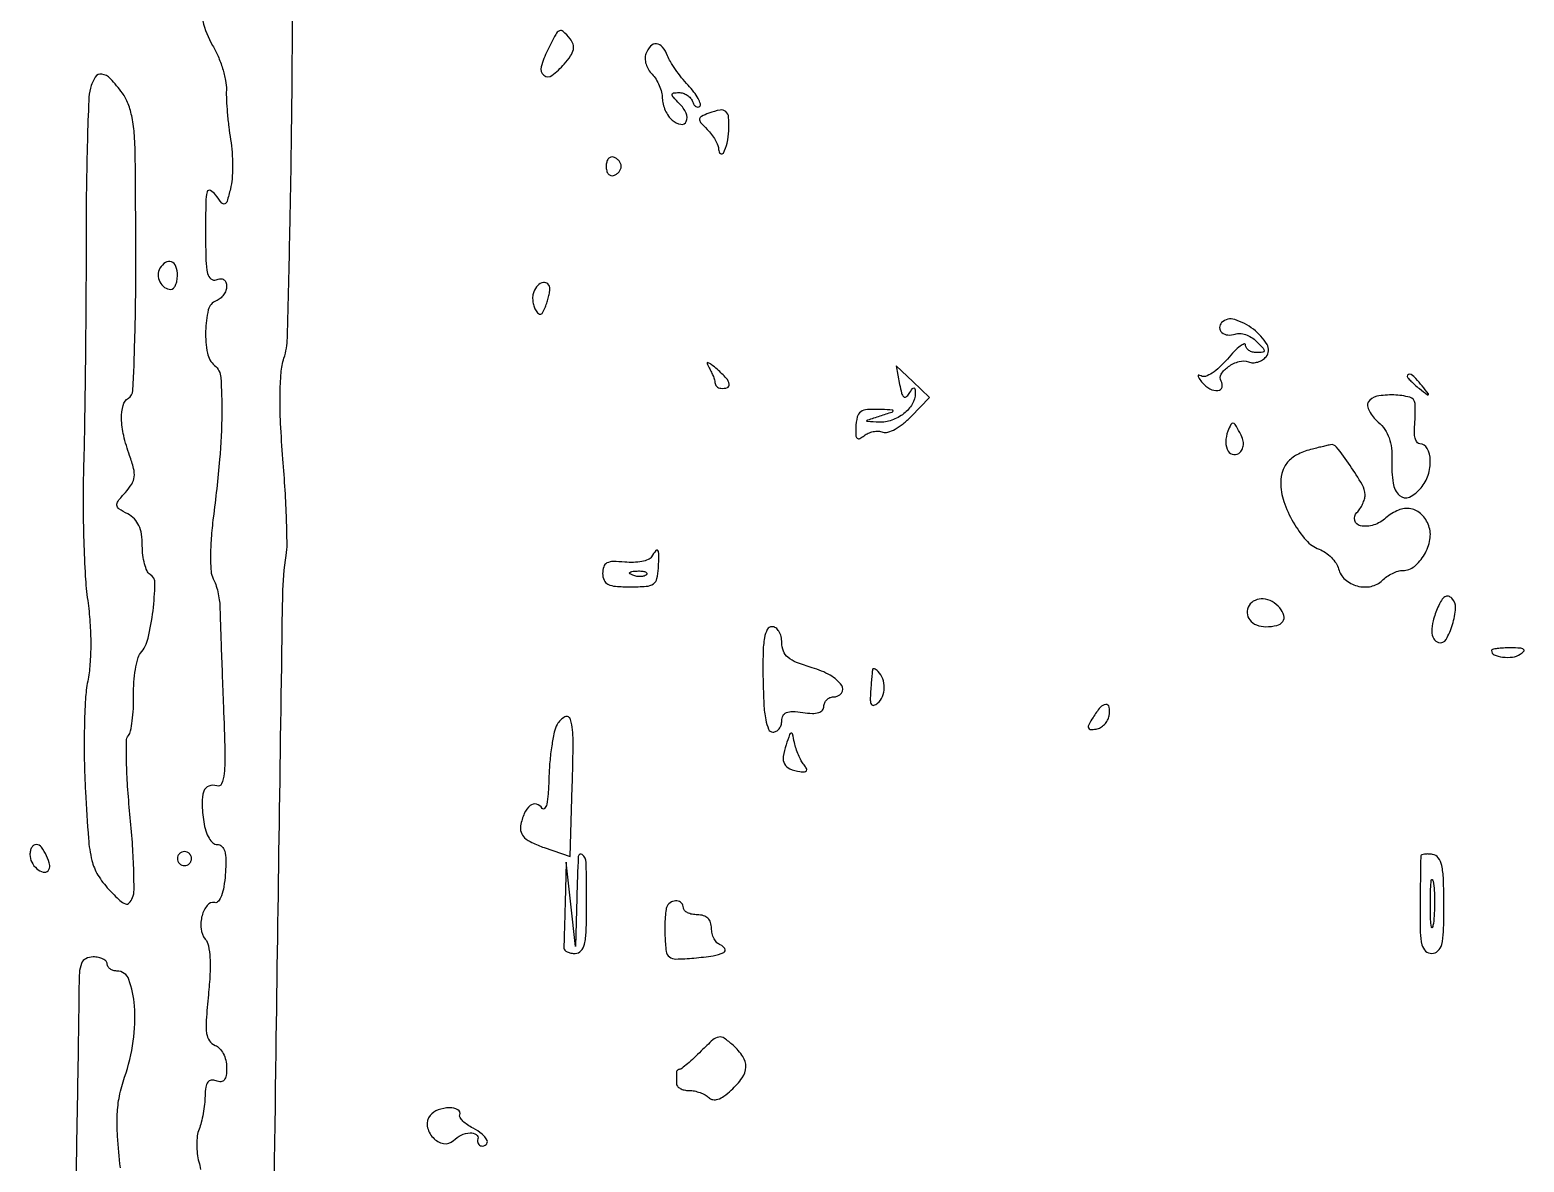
# Model space of a CAD drawing. Extents: x 0 to 5034, y 0 to 2560.
# Drawn here: x 4821 to 5033.6, y 466.8 to 627.9 of the extents above; entities that cross this region are included whole.
import ezdxf

# ---------------------------------------------------------------- set-up
doc = ezdxf.new("R2010")
doc.units = 0

msp = doc.modelspace()

# ---------------------------------------------------------------- linework, layer by layer
for points in [[(4854.965209, 399.905543, -0.000606), (4856.038673, 482.450083, -0.00014), (4856.981658, 547.491629, -0.036547), (4857.480021, 553.150551, 0.043274), (4857.600834, 554.771205, 0.005517), (4857.519938, 558.269532, 0.006427), (4857.324303, 562.428281, 0.005309), (4857.0118, 566.854819, -0.007752), (4856.678723, 571.92532, -0.015134), (4856.598418, 575.975522, -0.01839), (4856.746727, 579.114282, -0.056046), (4857.161619, 581.204268, 0.070532), (4857.649777, 584.098204, 0.001355), (4858.008445, 599.314271, 0.002846), (4858.303061, 618.739746, 0.001225), (4858.485094, 644.651594, -0.001343)], [(4845.607977, 629.204052, 0.076176), (4847.005312, 625.71557, -0.032811), (4847.781652, 624.177527, -0.025766), (4848.422819, 622.422833, -0.026409), (4848.849711, 620.722662, -0.05637), (4848.95858, 619.374422, 0.020447), (4848.970913, 617.979232, 0.008689), (4849.09629, 616.113667, 0.00858), (4849.299131, 614.124869, 0.011128), (4849.556782, 612.310401, -0.02316), (4849.769505, 610.500525, -0.018199), (4849.837232, 608.526296, -0.018548), (4849.764956, 606.683172, -0.04243), (4849.542073, 605.311609, -0.008763), (4849.060602, 603.526384, -0.229219), (4848.737283, 603.166266, -0.327739), (4848.334385, 603.266947, -0.015284), (4847.418505, 604.442338, 0.114802), (4846.688025, 605.07125, 0.481273), (4846.232139, 604.870452, 0.060997), (4846.03279, 603.42398, 0.003778), (4846, 599.084141, 0.006512), (4846.051511, 595.129442, 0.048409), (4846.281666, 593.264527, 0.165794), (4846.758038, 592.48428, 0.271509), (4847.5, 592.361626, -0.075759), (4848.119039, 592.496925, -0.155291), (4848.595934, 592.37811, -0.166429), (4848.895325, 592.014374, -0.08995), (4849, 591.43723, -0.09015), (4848.887944, 590.82078, -0.066638), (4848.559375, 590.208772, -0.065415), (4848.073416, 589.69381, -0.079495), (4847.5, 589.361626, 0.248128), (4846.389836, 588.09063, 0.052235), (4846.003248, 585.066616, 0.052161), (4846.259631, 581.925917, 0.174848), (4847.290705, 580.1737, -0.206622), (4848.169419, 578.446241, -0.017986), (4848.305904, 573.408555, -0.019525), (4847.987451, 566.769131, -0.010077), (4847.098211, 558.5, 0.012946), (4846.800948, 555.578086, 0.018819), (4846.702878, 552.989146, 0.019107), (4846.782089, 550.904519, 0.103872), (4847.096222, 549.825064, -0.042694), (4847.44255, 549.016879, -0.022129), (4847.741291, 547.959152, -0.021833), (4847.953886, 546.837743, -0.030875), (4848.037077, 545.825064, 0.003483), (4848.077342, 544.345166, 0.000325), (4848.204299, 540.7002, 0.000418), (4848.362148, 536.354063, 0.000328), (4848.540266, 531.643702, -0.003633), (4848.742426, 525.163501, -0.027135), (4848.649105, 522.088276, -0.080164), (4848.284658, 520.628007, -0.403081), (4847.580958, 520.33056, 0.186956), (4846.479952, 520.326995, 0.216088), (4845.753282, 519.581007, 0.097062), (4845.495566, 517.911221, 0.026668), (4845.745675, 515.25, 0.035969), (4846.03925, 513.930595, 0.061069), (4846.492402, 512.896005, 0.082081), (4847.05304, 512.228514, 0.178973), (4847.670997, 512, -0.190005), (4848.325977, 511.741778, -0.140521), (4848.730669, 511.067433, -0.06717), (4848.889669, 509.823777, -0.016313), (4848.807498, 507.75, -0.021835), (4848.603462, 505.997277, -0.049241), (4848.262718, 504.705758, -0.077238), (4847.823307, 503.921165, -0.281317), (4847.31094, 503.729687, 0.277088), (4846.241143, 503.339426, 0.106475), (4845.498327, 501.87068, 0.089143), (4845.351452, 499.998016, 0.149392), (4845.955626, 498.553468, -0.126383), (4846.41164, 497.588069, -0.033413), (4846.622776, 495.880978, -0.026811), (4846.628874, 493.577338, -0.012784), (4846.402279, 490.622245, 0.008184), (4846.09067, 486.996327, 0.050542), (4846.149792, 485.128279, 0.115405), (4846.555864, 484.05736, 0.154247), (4847.364035, 483.413801, -0.114163), (4847.995031, 482.987878, -0.067048), (4848.523626, 482.240853, -0.061033), (4848.879167, 481.296272, -0.059591), (4849, 480.286022, -0.032331), (4848.92508, 479.128594, -0.133997), (4848.65756, 478.488161, -0.22064), (4848.189929, 478.248038, -0.101968), (4847.5, 478.361626, 0.111781), (4846.802721, 478.462571, 0.218261), (4846.322272, 478.19468, 0.123378), (4846.036511, 477.49322, 0.02888), (4845.929715, 476.218615, -0.022425), (4845.845661, 475.031567, -0.015916), (4845.649651, 473.711093, -0.016111), (4845.381139, 472.459976, -0.032548), (4845.075005, 471.5, 0.060649), (4844.828096, 470.543508, 0.031345), (4844.743047, 469.309408, 0.030626), (4844.814603, 468.011962, 0.040434), (4845.046468, 466.851177, -0.038105), (4845.267742, 465.769631, -0.04296)], [(4833.883703, 465.993361, -0.010063), (4833.471786, 470.492934, -0.029216), (4833.431963, 473.615714, -0.038478), (4833.750662, 476.202563, -0.032235), (4834.472219, 478.872486, 0.046557), (4835.701736, 483.999873, 0.053591), (4835.878846, 489.025746, 0.067371), (4835.089697, 492.794843, 0.317536), (4833.383369, 494, -0.070596), (4832.854683, 494.07502, -0.086212), (4832.406365, 494.29375, -0.100221), (4832.106634, 494.618661, -0.137184), (4832, 495, 0.191087), (4831.848523, 495.381882, 0.088204), (4831.4125, 495.70625, 0.068025), (4830.765418, 495.926307, 0.048028), (4830, 496, 0.114968), (4828.950056, 495.755347, 0.188211), (4828.341592, 495.090124, 0.080269), (4828.051031, 493.717481, 0.010721), (4827.970992, 490.75, -0.002136), (4827.941756, 487.76625, -0.000408), (4827.861009, 482.342188, -0.000435), (4827.756081, 476.010599, -0.0004), (4827.637317, 469.5, 0.005451), (4827.58597, 463.190893, 0.007308)]]:
    msp.add_lwpolyline(points, format="xyb")
for points in [[(4894.654328, 625.008903, 0.049727), (4893.759856, 622.656591, 0.29614), (4894.143809, 621.465465, 0.341879), (4895.294729, 621.437491, 0.055508), (4897.050751, 623.058516, 0.028698), (4897.948322, 624.222049, 0.093786), (4898.336547, 625.108814, 0.136629), (4898.301083, 625.880223, 0.094078), (4897.875234, 626.650334, 0.028323), (4896.885926, 627.713656, 0.319259), (4896.34711, 627.7933, 0.153604), (4895.827801, 627.283521, 0.006773)], [(4908.649478, 624.528939, 0.103569), (4908.541252, 623.858335, 0.062476), (4908.678945, 623.061858, 0.05863), (4909.027221, 622.267291, 0.06388), (4909.54249, 621.600367, -0.056521), (4910.100553, 620.89954, -0.038835), (4910.571856, 619.998487, -0.039114), (4910.893748, 619.046645, -0.062058), (4911, 618.193873, 0.062124), (4911.103792, 617.361735, 0.044162), (4911.414473, 616.473421, 0.044574), (4911.870719, 615.664991, 0.068904), (4912.410972, 615.073886, 0.122503), (4913.635928, 614.483777, 0.354665), (4914.415147, 614.885994, 0.217685), (4914.396268, 616.062645, 0.085375), (4913.437763, 617.41938, -0.011026), (4912.567874, 618.328504, -0.172384), (4912.402865, 618.718912, -0.387712), (4912.584478, 618.942915, -0.037466), (4913.345238, 619, -0.077198), (4913.947468, 618.906461, -0.066469), (4914.527344, 618.632812, -0.068625), (4914.997832, 618.22784, -0.095296), (4915.279762, 617.75, 0.056383), (4915.49471, 617.311391, 0.103479), (4915.771809, 617.028208, 0.153423), (4916.063045, 616.942707, 0.181951), (4916.327918, 617.048156, 0.300713), (4916.420165, 617.412876, 0.042545), (4916.087157, 618.15552, 0.036896), (4915.488362, 619.068823, 0.023007), (4914.663328, 620.048156, -0.018219), (4913.746756, 621.11525, -0.015941), (4912.866775, 622.293833, -0.016224), (4912.140168, 623.4101, -0.045124), (4911.72989, 624.25, 0.076911), (4911.034755, 625.470506, 0.205117), (4910.171145, 625.936627, 0.232957), (4909.320823, 625.609316, 0.095084)], [(4829.618583, 619.61645, 0.051811), (4829.372287, 617.898243, 0.002579), (4829.180103, 612.195448, 0.004134), (4829.04249, 605.404875, 0.002975), (4828.996656, 597.822897, -0.001539), (4828.970278, 589.509519, -0.001211), (4828.892166, 580.504226, -0.001224), (4828.778807, 572.135866, -0.003026), (4828.643517, 566, 0.007796), (4828.577464, 560.718157, 0.006779), (4828.669583, 555.184417, 0.006834), (4828.889328, 550.178621, 0.01989), (4829.225577, 546.734185, -0.016801), (4829.549662, 543.613793, -0.017386), (4829.658574, 540.514132, -0.018439), (4829.553773, 537.645588, -0.030119), (4829.229653, 535.234185, 0.033995), (4828.908852, 532.698888, 0.009241), (4828.749538, 528.659417, 0.009305), (4828.738833, 524.058611, 0.009548), (4828.900181, 519.5, 0.005346), (4829.333948, 512.853229, 0.039974), (4829.823867, 509.733479, 0.077678), (4830.681089, 507.6523, 0.053515), (4832.232568, 505.622786, 0.010941), (4833.804266, 504.038787, 0.107995), (4834.598706, 503.549239, 0.299109), (4835.147523, 503.685975, 0.095018), (4835.614399, 504.437523, 0.09232), (4835.823323, 505.570912, 0.007399), (4835.772554, 508.624384, 0.009799), (4835.585356, 512.290281, 0.007362), (4835.241068, 516.314737, -0.008197), (4834.907689, 520.28982, -0.011952), (4834.755259, 523.801829, -0.007531), (4834.742404, 526.716451, -0.168309), (4835.023233, 527.5, 0.119545), (4835.332577, 528.157642, 0.018497), (4835.570522, 529.589069, 0.019732), (4835.724761, 531.331799, 0.016015), (4835.756255, 533.20747, -0.020994), (4835.806997, 535.104437, -0.023803), (4836.018185, 536.911801, -0.023938), (4836.341015, 538.413268, -0.107699), (4836.748672, 539.20747, 0.114126), (4837.823957, 541.369495, 0.028734), (4838.520201, 545.266291, 0.023575), (4838.800347, 549.139028, 0.266635), (4838.095814, 550.440784, -0.151221), (4837.672887, 550.925865, -0.03869), (4837.321895, 551.919545, -0.035829), (4837.080588, 553.170388, -0.029745), (4837, 554.523833, 0.036022), (4836.882143, 556.157604, 0.072062), (4836.515273, 557.396486, 0.086557), (4835.869393, 558.331586, 0.075708), (4834.917036, 559.044401, -0.021939), (4833.674376, 559.781316, -0.226339), (4833.372931, 560.27689, -0.195577), (4833.545883, 560.867274, -0.016079), (4834.60482, 562.115825, 0.044755), (4835.494874, 563.296125, 0.111938), (4835.846378, 564.310036, 0.091221), (4835.761291, 565.503529, 0.02347), (4835.187784, 567.357238, -0.030048), (4834.351755, 570.190881, -0.051615), (4834.048305, 572.631871, -0.068219), (4834.263607, 574.484657, -0.193697), (4835.020244, 575.512512, 0.247672), (4835.668193, 576.614212, 0.004326), (4835.935795, 583.761105, 0.007397), (4836.076065, 593.79339, 0.002063), (4835.998485, 609.5, 0.014009), (4835.872194, 612.904124, 0.031923), (4835.541696, 615.453427, 0.042424), (4834.984941, 617.407656, 0.067118), (4834.156665, 618.936949, 0.029986), (4832.468676, 620.980633, 0.169559), (4831.236631, 621.629193, 0.297116), (4830.297354, 621.19957, 0.07974)], [(4917.627489, 616.068808, 0.024979), (4916.5591, 615.618705, 0.259077), (4916.293498, 615.242798, 0.209698), (4916.444927, 614.762298, 0.016675), (4917.377489, 613.765368, -0.034214), (4917.998391, 613.053137, -0.033175), (4918.523387, 612.255779, -0.03501), (4918.888132, 611.492835, -0.094269), (4919, 610.904762, 0.220172), (4919.269067, 610.323345, 0.475425), (4919.688073, 610.401174, 0.069497), (4920.225604, 611.825864, 0.044596), (4920.460121, 613.580338, 0.027631), (4920.438162, 615.489614, 0.198351), (4920.038703, 616.29919, 0.233192), (4919.230928, 616.516338, 0.038318)], [(4903, 608.5, 0.064908), (4903.079656, 607.888977, 0.107546), (4903.315781, 607.428177, 0.143818), (4903.666526, 607.189601, 0.159683), (4904.075, 607.191667, 0.073624), (4904.485911, 607.399741, 0.066918), (4904.834219, 607.723802, 0.070382), (4905.069583, 608.110048, 0.102038), (4905.15, 608.5, 0.102038), (4905.069583, 608.889952, 0.070382), (4904.834219, 609.276198, 0.066918), (4904.485911, 609.600259, 0.073624), (4904.075, 609.808333, 0.159683), (4903.666526, 609.810399, 0.143818), (4903.315781, 609.571823, 0.107546), (4903.079656, 609.111023, 0.064908)], [(4839.5, 594, 0.144187), (4839.245197, 593.069103, 0.115518), (4839.502676, 592.057547, 0.118376), (4840.174754, 591.283364, 0.156311), (4841.059017, 591, 0.200667), (4841.418575, 591.150357, 0.084925), (4841.723586, 591.5875, 0.064972), (4841.93082, 592.23444, 0.045091), (4842, 593, 0.086441), (4841.77983, 594.264012, 0.21455), (4841.141919, 594.925046, 0.248207), (4840.303763, 594.835804, 0.106542)], [(4892.699509, 590.659316, 0.069197), (4892.559075, 590.054728, 0.047032), (4892.561858, 589.347279, 0.046896), (4892.697161, 588.649971, 0.06715), (4892.953357, 588.07547, 0.055049), (4893.355526, 587.561074, 0.279142), (4893.693189, 587.473839, 0.199937), (4894.013039, 587.735827, 0.03087), (4894.360837, 588.497942, 0.016194), (4894.605511, 589.203003, 0.014785), (4894.812246, 589.94402, 0.014982), (4894.957436, 590.616823, 0.045676), (4895, 591.081787, 0.199436), (4894.716593, 591.764047, 0.246043), (4894.067505, 591.965461, 0.154329), (4893.266034, 591.540165, 0.102933)], [(4990.595363, 586.26203, 0.204071), (4990.308921, 585.550628, 0.21508), (4990.631371, 584.87194, 0.151651), (4991.491654, 584.505633, 0.117523), (4992.506326, 584.640801, -0.11349), (4993.175724, 584.735404, -0.061364), (4993.99409, 584.562522, -0.056323), (4994.827652, 584.166739, -0.057458), (4995.54573, 583.597127, -0.00892), (4996.482285, 582.626544, -0.185492), (4996.630658, 582.258177, -0.388066), (4996.443248, 582.046328, -0.026551), (4995.571429, 582, -0.066742), (4994.970733, 582.080542, -0.083731), (4994.461607, 582.316288, -0.099431), (4994.121112, 582.666123, -0.144406), (4994, 583.076725, 0.516781), (4993.784973, 583.229209, 0.080388), (4993.238849, 582.932586, 0.037158), (4992.404822, 582.182777, 0.016185), (4991.408849, 581.074043, -0.029425), (4990.307915, 579.911857, -0.046834), (4989.226884, 579.07282, -0.059093), (4988.291262, 578.622734, -0.221081), (4987.658849, 578.689276, 0.101827), (4987.346023, 578.798893, 0.51721), (4987.240883, 578.686088, 0.10205), (4987.400674, 578.316214, 0.017562), (4987.863307, 577.702969, 0.09927), (4988.913168, 576.833879, 0.148119), (4990.07319, 576.599357, 0.309411), (4990.649725, 577.079819, 0.210395), (4990.527322, 577.955791, -0.288433), (4990.53523, 578.938277, -0.09814), (4991.568781, 580.014176, -0.083997), (4993.085511, 580.732337, -0.161643), (4994.414152, 580.671317, 0.093536), (4995.044516, 580.556688, 0.06981), (4995.745075, 580.659735, 0.068168), (4996.406702, 580.956442, 0.080267), (4996.923356, 581.407649, 0.321259), (4997.048408, 583.165121, 0.091698), (4995.109769, 585.316033, 0.086129), (4992.448238, 586.710253, 0.281097)], [(4917.562793, 580, -0.019173), (4917.91093, 579.370688, -0.019525), (4918.207564, 578.720312, -0.019728), (4918.420228, 578.136659, -0.072514), (4918.484687, 577.75, 0.106296), (4918.553894, 577.457342, 0.087848), (4918.740294, 577.195833, 0.084038), (4919.013887, 577.005179, 0.085523), (4919.333333, 576.916667, 0.107449), (4920.254056, 577.022467, 0.372673), (4920.533098, 577.499971, 0.141386), (4920.105413, 578.35136, 0.026082), (4918.834237, 579.589464, 0.01167), (4917.965439, 580.316395, 0.090512), (4917.501213, 580.565713, 0.591252), (4917.374886, 580.446699, 0.072856)], [(4944.762565, 577.461728, 0.018337), (4945.044619, 576.232506, 0.136576), (4945.346592, 575.721462, 0.368), (4945.696315, 575.700317, 0.090506), (4946.118842, 576.15805, -0.011177), (4946.591666, 576.86843, -0.238759), (4946.807659, 576.984316, -0.394671), (4946.949872, 576.857531, -0.019825), (4946.984687, 576.178571, -0.14074), (4946.573187, 574.680384, -0.088856), (4945.362616, 573.313829, -0.082654), (4943.655204, 572.372913, -0.095703), (4941.821429, 572.09968, -0.002265), (4940.204636, 572.176441, -0.456996), (4940.116962, 572.289057, -0.271064), (4940.242989, 572.431248, -0.001562), (4942, 573, 0.001977), (4943.685939, 573.547293, 0.25058), (4943.833864, 573.702338, 0.47836), (4943.746331, 573.824556, 0.003158), (4942.25, 573.90032, 0.021426), (4940.190846, 573.903258, 0.142837), (4939.229285, 573.579076, 0.188825), (4938.734066, 572.837228, 0.042929), (4938.53507, 571.309804, 0.02327), (4938.538015, 570.251721, 0.189899), (4938.733492, 569.819399, 0.322017), (4939.092901, 569.765902, 0.054409), (4939.706861, 570.17168, -0.070442), (4940.295509, 570.534263, -0.05514), (4941.012792, 570.757128, -0.056255), (4941.743864, 570.814775, -0.083369), (4942.372452, 570.687318, 0.170442), (4943.088897, 570.666701, 0.048103), (4944.130942, 571.113429, 0.042541), (4945.28803, 571.881757, 0.033917), (4946.39576, 572.891196), (4949.021144, 575.631508), (4946.638983, 577.869432), (4944.256821, 580.107357)], [(5017, 578.622445, 0.184603), (5017.08115, 578.410139, 0.013803), (5017.514063, 577.952641, 0.017649), (5018.079598, 577.425681, 0.012436), (5018.75, 576.872445, 0.001576), (5019.879507, 575.99236, 0.377591), (5020, 576, 0.377591), (5020.00764, 576.120493, 0.001576), (5019.127555, 577.25, 0.017685), (5018.23668, 578.306759, 0.065617), (5017.573889, 578.869516, 0.241985), (5017.193395, 578.90695, 0.307699)], [(5011.4672, 574.946928, 0.186804), (5011.367777, 574.413359, 0.069274), (5011.614776, 573.67655, 0.056425), (5012.140301, 572.864744, 0.042301), (5012.883524, 572.101019, -0.061979), (5013.815349, 571.065099, -0.067749), (5014.431831, 569.861788, -0.059523), (5014.755703, 568.408416, -0.034496), (5014.811936, 566.617496, 0.046024), (5014.985819, 563.424705, 0.170556), (5015.910769, 561.666338, 0.306106), (5017.313669, 561.447727, 0.111957), (5018.978318, 562.746348, 0.093448), (5019.97588, 564.576908, 0.08501), (5020.282749, 566.708329, 0.114215), (5019.851145, 568.37041, 0.279259), (5018.811803, 569, -0.228389), (5018.460637, 569.169233, -0.085671), (5018.190919, 569.660938, -0.062592), (5018.039093, 570.388327, -0.040416), (5018.039125, 571.25, 0.008109), (5018.100789, 572.203085, 0.006987), (5018.135329, 573.20625, 0.007049), (5018.14111, 574.117239, 0.020145), (5018.110691, 574.75, 0.316083), (5017.356942, 575.643767, 0.057126), (5015.082531, 575.973012, 0.054828), (5012.676715, 575.780347, 0.209946)], [(4991.478637, 570.797887, 0.088423), (4991.182068, 569.2674, 0.13653), (4991.521629, 567.972042, 0.246214), (4992.306036, 567.480017, 0.219108), (4993.216492, 567.816492, 0.102986), (4993.576528, 568.365845, 0.098057), (4993.695738, 569.023149, 0.079707), (4993.560369, 569.788084, 0.044341), (4993.170874, 570.653625, 0.011922), (4992.518412, 571.753737, 0.235882), (4992.193223, 571.952369, 0.313108), (4991.901605, 571.784689, 0.018576)], [(5003.5, 568.27639, 0.051364), (5001.510845, 567.564543, 0.091658), (5000.110308, 566.545303, 0.105047), (4999.286797, 565.200788, 0.085264), (4999, 563.531193, 0.081893), (4999.44565, 560.828527, 0.048693), (5000.791789, 557.847464, 0.049406), (5002.606111, 555.307116, 0.122748), (5004.468928, 554.011814, -0.059174), (5005.369948, 553.540978, -0.047463), (5006.211309, 552.840048, -0.049049), (5006.872288, 552.028211, -0.082569), (5007.230075, 551.228194, 0.149845), (5008.168696, 549.708386, 0.116076), (5009.895155, 548.789847, 0.115407), (5011.858383, 548.734799, 0.146953), (5013.446162, 549.589019, -0.04671), (5014.097744, 550.129038, -0.03735), (5014.887618, 550.585524, -0.038606), (5015.689668, 550.898633, -0.073888), (5016.371867, 551, 0.172019), (5018.019723, 551.584211, 0.091252), (5019.444923, 553.251114, 0.086965), (5020.234656, 555.401937, 0.133793), (5020.062193, 557.3655, 0.108824), (5019.028439, 558.97685, 0.15242), (5017.522287, 559.763039, 0.141132), (5015.745789, 559.581484, 0.088557), (5013.962841, 558.466372, -0.108087), (5012.233806, 557.475874, -0.122703), (5010.330911, 557.360221, -0.293064), (5009.524842, 558.116658, -0.263985), (5009.832783, 559.232783, 0.049574), (5010.279548, 559.77816, 0.037927), (5010.65713, 560.4509, 0.038915), (5010.915698, 561.142376, 0.070126), (5011, 561.740493, 0.13349), (5010.597069, 563.222814, 0.018506), (5008.86636, 565.935896, 0.013928), (5006.942909, 568.559083, 0.285882), (5006.061942, 568.883999, 0.006345), (5005.731422, 568.811385, 0.000978), (5005.07757, 568.657663, 0.001092), (5004.306922, 568.473112, 0.000948)], [(4909.45985, 552.935036, -0.161964), (4908.994205, 552.545936, -0.045143), (4908.069918, 552.275425, -0.040546), (4906.906243, 552.142841, -0.033032), (4905.652427, 552.185036, 0.023679), (4904.010217, 552.271054, 0.119383), (4903.12272, 552.060762, 0.194576), (4902.660436, 551.52957, 0.082931), (4902.501595, 550.583333, 0.103573), (4902.701913, 549.622678, 0.177714), (4903.260922, 549.038917, 0.095696), (4904.354867, 548.74264, 0.018421), (4906.416287, 548.666667, 0.017545), (4908.699167, 548.746799, 0.129222), (4909.7232, 549.094348, 0.19078), (4910.24117, 549.836157, 0.047229), (4910.449308, 551.333333, 0.006007), (4910.511792, 553.301613, 0.144262), (4910.367888, 553.828073, 0.524519), (4910.087032, 553.84249, 0.025597)], [(4908.729167, 550.395833, -0.126455), (4908.402231, 550.202593, -0.060344), (4907.916927, 550.123424, -0.05415), (4907.359369, 550.160852, -0.051402), (4906.8125, 550.316886, -0.054073), (4906.395823, 550.538436, -0.470617), (4906.37858, 550.720685, -0.168741), (4906.670344, 550.862007, -0.018894), (4907.416667, 550.921053, -0.028489), (4908.112848, 550.910055, -0.077125), (4908.592839, 550.799335, -0.208169), (4908.77538, 550.614691, -0.296942)], [(4994.5, 546, 0.148697), (4994.222095, 544.948319, 0.160429), (4994.589986, 543.956022, 0.133262), (4995.554677, 543.24873, 0.092181), (4996.89235, 543, 0.056284), (4998.443323, 543.175145, 0.178483), (4999.304018, 543.736767, 0.240181), (4999.448934, 544.591374, 0.097625), (4998.868879, 545.657991, 0.090903), (4997.785133, 546.56484, 0.109771), (4996.518989, 546.952056, 0.127043), (4995.345598, 546.745065, 0.148549)], [(5021.370938, 545.777126, 0.031963), (5020.686085, 543.84463, 0.074526), (5020.490751, 542.325694, 0.122974), (5020.772133, 541.291297, 0.205236), (5021.475918, 540.75, 0.335077), (5022.529564, 541.190344, 0.059018), (5023.441555, 543.286378, 0.055595), (5023.878092, 545.666135, 0.21726), (5023.367726, 547.032274, 0.134218), (5022.855023, 547.324847, 0.206067), (5022.357287, 547.247212, 0.117714), (5021.866694, 546.746585, 0.034124)], [(4925.331642, 535.5, 0.009255), (4925.450354, 531.981971, 0.032806), (4925.715691, 529.740525, 0.054954), (4926.121138, 528.397615, 0.300533), (4926.722905, 528, 0.125528), (4927.209956, 528.124234, 0.100779), (4927.624853, 528.473965, 0.090148), (4927.903712, 528.997109, 0.077636), (4928, 529.613499, -0.116179), (4928.174048, 530.352439, -0.185943), (4928.646606, 530.784331, -0.105029), (4929.521737, 530.928693, -0.024987), (4931, 530.786692, 0.02709), (4932.351274, 530.66262, 0.081358), (4933.267697, 530.77774, 0.14566), (4933.797332, 531.122179, 0.178073), (4934, 531.673193, -0.099541), (4934.101814, 532.179543, -0.098061), (4934.391667, 532.61025, -0.097826), (4934.824473, 532.898732, -0.098538), (4935.333333, 533, 0.226346), (4936.498046, 533.555729, 0.338486), (4936.527853, 534.633342, 0.110177), (4934.895384, 536.083193, 0.054967), (4932.333333, 537.15715, -0.0201), (4930.106116, 537.913318, -0.080272), (4928.864986, 538.636682, -0.128575), (4928.225241, 539.519379, -0.093119), (4928, 540.718315, 0.057165), (4927.898425, 541.603852, 0.079957), (4927.597562, 542.339998, 0.100195), (4927.146775, 542.826527, 0.157224), (4926.608737, 543, 0.27591), (4925.938965, 542.599951, 0.081501), (4925.534052, 541.422819, 0.038007), (4925.334443, 539.275324, 0.007982)], [(5029, 539.606989, 0.295614), (5029.387659, 539.008603, 0.073203), (5030.567842, 538.675695, 0.064643), (5031.981266, 538.676139, 0.109167), (5033.090684, 539.077207, 0.066116), (5033.587988, 539.493035, 0.458049), (5033.555488, 539.770255, 0.134771), (5033.047337, 539.942671, 0.013404), (5031.75, 539.984687, 0.013425), (5030.695702, 539.962249, 0.022094), (5029.807813, 539.880055, 0.017938), (5029.125021, 539.761187, 0.354457)], [(4940.918758, 536.916667, 0.024045), (4940.878195, 536.637873, 0.001599), (4940.802878, 535.832151, 0.002306), (4940.720562, 534.870591, 0.001722), (4940.638355, 533.809804, 0.01861), (4940.591671, 532.537714, 0.131651), (4940.750592, 531.945874, 0.350155), (4941.089292, 531.813319, 0.09835), (4941.6247, 532.103492, 0.123179), (4942.315418, 533.044984, 0.093317), (4942.57309, 534.304911, 0.091104), (4942.356104, 535.599477, 0.109844), (4941.695611, 536.637722, 0.034396), (4941.422791, 536.875383, 0.07593), (4941.180471, 537.006602, 0.152378), (4941.009574, 537.013835, 0.287041)], [(4972.292053, 530.096043, 0.015919), (4971.684429, 529.050414, 0.188427), (4971.62832, 528.593136, 0.337719), (4971.901928, 528.376808, 0.040862), (4972.718378, 528.429172, 0.091), (4973.354051, 528.644939, 0.072211), (4973.931094, 529.086257, 0.07152), (4974.363625, 529.678333, 0.08581), (4974.578388, 530.333129, 0.072188), (4974.58036, 531.563467, 0.40278), (4974.108066, 531.931892, 0.195877), (4973.312413, 531.507313, 0.03389)], [(4896.046806, 529.087458, 0.067779), (4895.63087, 527.969037, 0.016647), (4895.264466, 526.036834, 0.016741), (4894.990281, 523.774987, 0.016027), (4894.862962, 521.466716, -0.011571), (4894.758598, 519.208916, -0.037102), (4894.54335, 517.719262, -0.123224), (4894.245671, 517.122764, -0.507941), (4893.90797, 517.148907, 0.19537), (4893.102051, 517.738173, 0.235018), (4892.195143, 517.538989, 0.12364), (4891.360257, 516.433678, 0.055112), (4890.833574, 514.673651, 0.127425), (4890.900854, 513.751501, 0.124794), (4891.40709, 512.969673, 0.078159), (4892.451962, 512.267235, 0.025185), (4894.186588, 511.563289), (4897.873176, 510.279276), (4898.186588, 520.238079, 0.007236), (4898.298444, 526.821761, 0.060013), (4897.949133, 529.784365, 0.482401), (4897.145927, 530.157223, 0.154991)], [(4928.601547, 526.174639, 0.045319), (4928.207482, 524.526346, 0.157839), (4928.389268, 523.460954, 0.177334), (4929.140056, 522.778602, 0.060307), (4930.584752, 522.384682, 0.039653), (4931.236509, 522.3413, 0.257696), (4931.512205, 522.498137, 0.271234), (4931.518207, 522.806924, 0.042751), (4931.163416, 523.330293, -0.046672), (4930.770068, 523.920429, -0.02214), (4930.371916, 524.743899, -0.021722), (4930.028645, 525.648578, -0.028693), (4929.800462, 526.5, 0.008296), (4929.522846, 527.735255, 0.422243), (4929.330128, 527.849227, 0.245151), (4929.114748, 527.650257, 0.004729)], [(4821, 510.559017, 0.120085), (4821.259177, 509.49544, 0.091782), (4821.997009, 508.546915, 0.116311), (4822.883805, 508.068129, 0.268399), (4823.59007, 508.256736, 0.251656), (4823.823199, 509.031388, 0.056284), (4823.383228, 510.389922, 0.056021), (4822.646239, 511.626204, 0.234486), (4821.893011, 512, 0.15858), (4821.552406, 511.889187, 0.097032), (4821.262322, 511.576711, 0.078855), (4821.066453, 511.110074, 0.060079)], [(4842, 510, 0.099038), (4842.076342, 509.618362, 0.097945), (4842.29375, 509.29375, 0.097945), (4842.618362, 509.076342, 0.099038), (4843, 509, 0.099038), (4843.381638, 509.076342, 0.097945), (4843.70625, 509.29375, 0.097945), (4843.923658, 509.618362, 0.099038), (4844, 510, 0.099038), (4843.923658, 510.381638, 0.097945), (4843.70625, 510.70625, 0.097945), (4843.381638, 510.923658, 0.099038), (4843, 511, 0.099038), (4842.618362, 510.923658, 0.097945), (4842.29375, 510.70625, 0.097945), (4842.076342, 510.381638, 0.099038)], [(4898.831892, 504.416667), (4898.663785, 497.5), (4898, 503.5), (4897.336215, 509.5), (4897.168108, 503.75, 0.000353), (4897.10371, 501.492731, 0.000489), (4897.049382, 499.46875, 0.000302), (4897.006349, 497.765077, 0.006163), (4897, 497.25, 0.20235), (4897.120945, 496.963385, 0.084323), (4897.473264, 496.720312, 0.064442), (4897.994391, 496.555117, 0.044597), (4898.611111, 496.5, 0.212512), (4899.416274, 496.858399, 0.125846), (4899.913039, 497.806034, 0.0499), (4900.162231, 499.672323, 0.008255), (4900.222222, 503.305556, 0.005026), (4900.160554, 509.43997, 0.222689), (4899.607688, 510.560552, 0.612562), (4899.040714, 510.303965, 0.005578)], [(5018.944444, 510.411516, 0.029298), (5018.920813, 510.099578, 0.00038), (5018.888889, 508.13807, 0.0011), (5018.858645, 505.866702, 0.000721), (5018.833333, 503.25, 0.007753), (5018.8605, 499.516445, 0.054877), (5019.099562, 497.721774, 0.148097), (5019.623284, 496.840354, 0.187298), (5020.5, 496.5, 0.191111), (5021.379486, 496.848902, 0.143909), (5021.910049, 497.75525, 0.053405), (5022.164173, 499.597982, 0.007584), (5022.222222, 503.425055, 0.008702), (5022.158814, 507.068017, 0.046653), (5021.905523, 509.035322, 0.104955), (5021.413304, 510.107373, 0.198938), (5020.611111, 510.586571, 0.024082), (5019.989652, 510.647403, 0.038537), (5019.456944, 510.632689, 0.045466), (5019.068198, 510.555698, 0.295752)], [(5020.724731, 500.767909, -0.069146), (5020.574262, 500.205163, -0.756877), (5020.435944, 500.222448, -0.031761), (5020.337136, 501.352754, -0.005499), (5020.309869, 503.5, -0.005888), (5020.331591, 505.655786, -0.025342), (5020.424528, 506.934948, -0.556092), (5020.565802, 507.000181, -0.212532), (5020.714526, 506.767909, -0.024559), (5020.845055, 505.487453, -0.012695), (5020.888655, 503.878422, -0.01259), (5020.849672, 502.218327, -0.018638)], [(4911.686133, 503.25, 0.099559), (4911.524084, 502.767509, 0.013245), (4911.4172, 501.692187, 0.014904), (4911.361682, 500.395075, 0.012017), (4911.377116, 499, 0.020933), (4911.547072, 496.795847, 0.202551), (4912.002074, 495.998415, 0.172221), (4912.932028, 495.698989, 0.01435), (4915.5, 495.848863, 0.015961), (4918.252034, 496.177671, 0.078169), (4919.740945, 496.649449, 0.43326), (4919.899588, 497.180629, 0.176888), (4919.25, 497.720238, -0.118634), (4918.771802, 498.032984, -0.067324), (4918.367188, 498.598549, -0.061209), (4918.093168, 499.317185, -0.06058), (4918, 500.083333, 0.079088), (4917.869052, 500.906022, 0.123365), (4917.48913, 501.510417, 0.119776), (4916.859566, 501.87567, 0.071947), (4916, 502, -0.048028), (4915.234582, 502.073693, -0.068025), (4914.5875, 502.29375, -0.088204), (4914.151477, 502.618118, -0.191087), (4914, 503, 0.194342), (4913.736481, 503.652369, 0.175615), (4913.08008, 503.973759, 0.148689), (4912.281468, 503.822166, 0.142326)], [(4916.534771, 482.62568, -0.0082), (4915.511533, 481.635464, -0.011833), (4914.572288, 480.79672, -0.007647), (4913.767078, 480.132185, -0.158072), (4913.477273, 480.022727, 0.102345), (4913.295116, 479.975912, 0.094096), (4913.140199, 479.859801, 0.092175), (4913.036277, 479.692614, 0.093349), (4913, 479.5), (4913, 478.853125), (4913, 478, 0.17482), (4913.137625, 477.618409, 0.093122), (4913.52875, 477.29375, 0.073362), (4914.111367, 477.074027, 0.053595), (4914.8, 477, -0.048388), (4915.562951, 476.925991, -0.037703), (4916.366621, 476.704629, -0.038805), (4917.090304, 476.379961, -0.07165), (4917.605517, 475.994483, 0.156152), (4918.188911, 475.69402, 0.120511), (4918.906644, 475.74728, 0.07782), (4919.77501, 476.187577, 0.031368), (4920.805517, 477.033438, 0.049791), (4922.367163, 478.809408, 0.146665), (4922.889462, 480.331691, 0.158713), (4922.470613, 481.81314, 0.0613), (4921.057498, 483.447965, 0.033278), (4919.816616, 484.429107, 0.19812), (4919.025746, 484.598772, 0.138532), (4918.184157, 484.18687, 0.013733)], [(4877.944381, 473.432983, 0.221275), (4877.54847, 471.927715, 0.143716), (4878.367282, 470.290795, 0.157219), (4879.879997, 469.44541, 0.250854), (4881.264286, 469.864286, -0.087024), (4882.369325, 470.639562, -0.09293), (4883.647209, 470.969739, -0.165974), (4884.513718, 470.737903, -0.323463), (4884.75, 470.1, 0.080654), (4884.711204, 469.748692, 0.103536), (4884.79375, 469.435, 0.117405), (4884.983737, 469.20824, 0.127463), (4885.25, 469.1, 0.215076), (4885.937766, 469.306097, 0.334658), (4886.061041, 469.884275, 0.114165), (4885.349003, 470.795761, 0.052106), (4884.074797, 471.623625, -0.032084), (4883.254732, 472.11097, -0.04741), (4882.612423, 472.646617, -0.058638), (4882.218339, 473.150415, -0.236207), (4882.186995, 473.528296, 0.38438), (4881.919913, 474.253697, 0.127316), (4880.716502, 474.536492, 0.080943), (4879.084276, 474.232735, 0.133928)]]:
    msp.add_lwpolyline(points, format="xyb", close=True)

doc.saveas('drawing.dxf')
